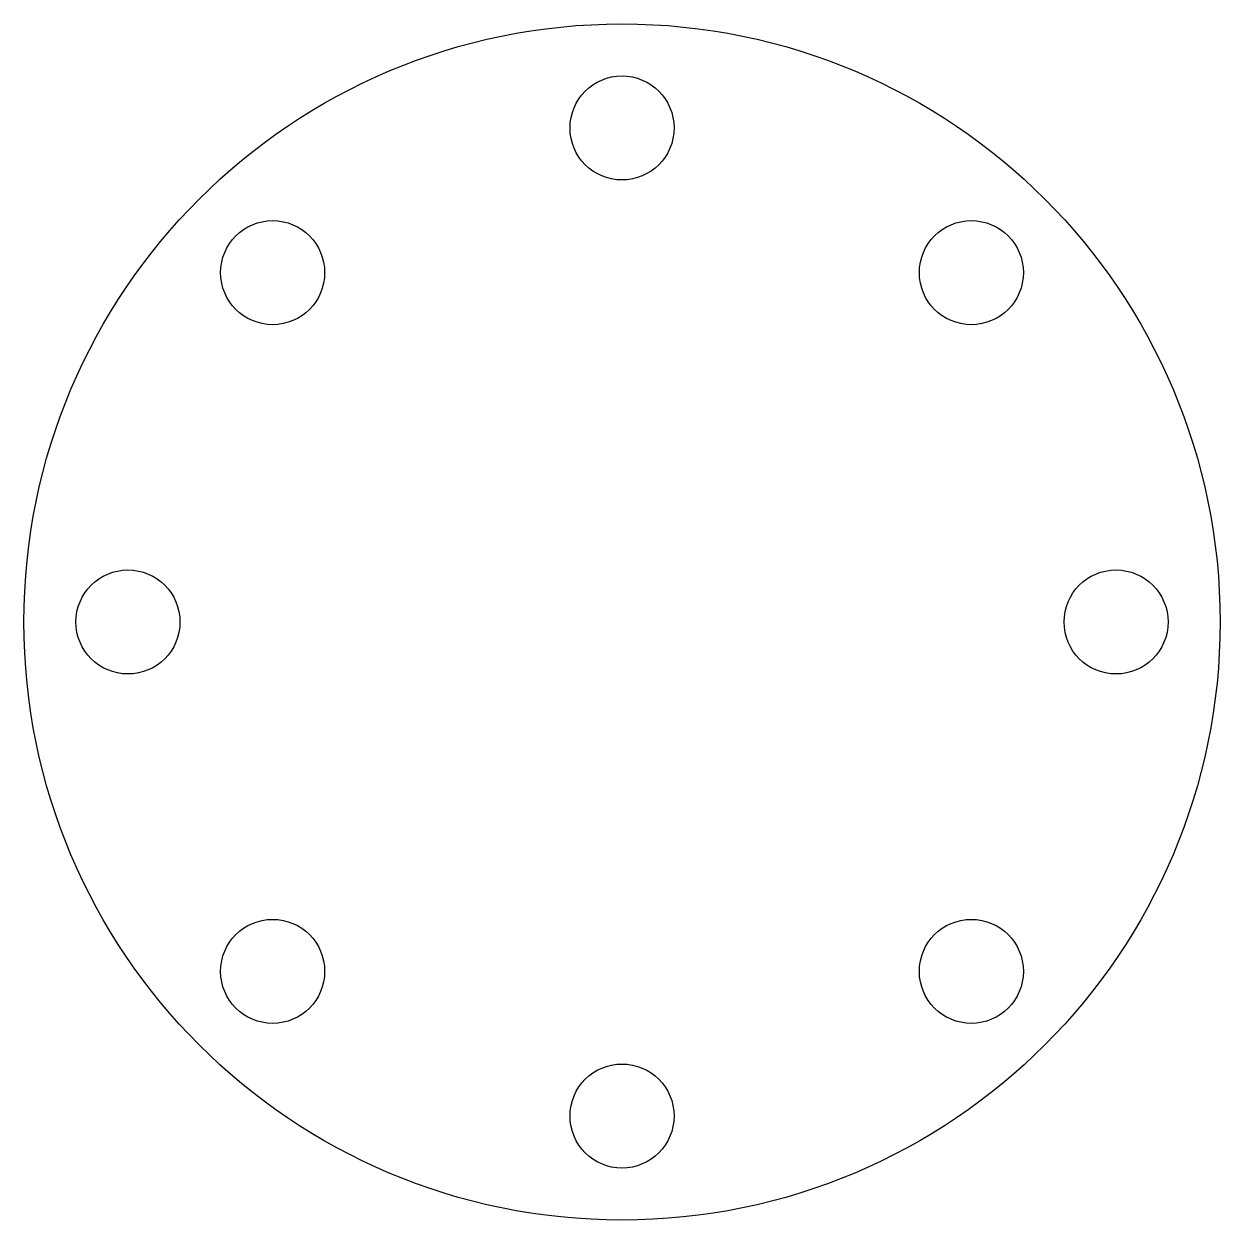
# Model space of a CAD drawing. Header units: millimetres. Extents: x 406 to 743, y 306 to 1432.
# Drawn here: x 513 to 743, y 306.3 to 536.3 of the extents above; entities outside this region: 3.
import ezdxf

# ---------------------------------------------------------------- set-up
doc = ezdxf.new("R2010")
doc.units = ezdxf.units.MM
doc.header["$MEASUREMENT"] = 0
doc.layers.get('0').update_dxf_attribs({"plot": 0})
doc.layers.add('help', color=9, linetype='Continuous')

msp = doc.modelspace()

# ---------------------------------------------------------------- linework, layer by layer
for centre, radius in [((628, 421.26), 115), ((628, 516.26), 10), ((560.82, 488.43), 10), ((695.17, 488.43), 10), ((533, 421.26), 10), ((723, 421.26), 10), ((560.82, 354.08), 10), ((695.17, 354.08), 10), ((628, 326.26), 10)]:
    msp.add_circle(centre, radius)
at = {"layer": 'help'}
msp.add_line((436.9, 1282.81), (430.64, 1272.58), dxfattribs=at)
for centre, radius in [((499.02, 1414.61), 17.32), ((430.64, 1272.58), 25)]:
    msp.add_circle(centre, radius, dxfattribs=at)

doc.saveas('drawing.dxf')
